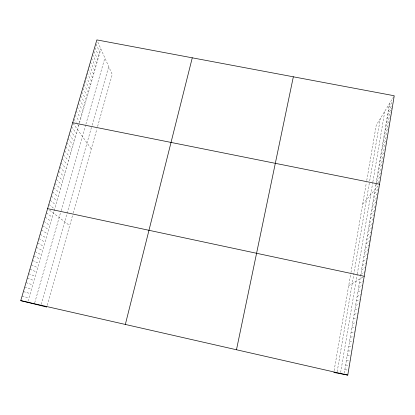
<?xml version="1.0" encoding="UTF-8"?>
<svg xmlns="http://www.w3.org/2000/svg" width="415" height="415" viewBox="0 0 415 415"><rect width="100%" height="100%" fill="white"/><g stroke="black" fill="none" stroke-linecap="round" stroke-linejoin="round"><path stroke-width="0.31" stroke-dasharray="2.08 1.56" d="M344.232 373.215L375.917 184.348M376.016 183.772L389.472 103.579M340.622 372.566L357.201 274.543M357.299 273.936L372.686 182.974M372.872 181.863L384.83 111.178M337.172 371.788L369.511 182.029M369.724 180.774L380.327 118.54M334.117 370.616L350.737 273.75M350.934 272.619L366.341 182.808M366.761 180.385L376.218 125.273L393.934 96.28M47.227 305.336L72.843 214.389M73.19 213.144L96.954 128.769M97.598 126.487L112.237 74.487L97.11 40.468M41.184 304.418L91.741 126.362M92.073 125.185L108.72 66.571M34.725 302.779L60.943 211.282M61.104 210.716L85.542 125.418M85.889 124.204L104.876 57.929M27.992 301.243L53.971 211.396M54.142 210.81L100.918 49.032M388.834 107.366L392.242 101.851M388.201 111.158L391.594 105.726M387.563 114.965L391.962 107.999M386.92 118.783L391.314 111.92M386.277 122.612L390.655 115.847M385.634 126.451L388.995 121.325M384.985 130.305L389.343 123.748M384.337 134.169L388.658 127.753M383.688 138.045L386.915 133.308M383.035 141.93L387.33 135.721M382.381 145.831L386.661 139.725M381.727 149.742L385.992 143.746M381.069 153.664L384.259 149.244M380.41 157.601L384.622 151.854M379.746 161.549L383.942 155.91M379.082 165.512L383.647 159.474M378.413 169.481L382.589 164.06M377.743 173.465L381.909 168.153M377.074 177.464L381.598 171.784M376.4 181.474L380.534 176.375M375.725 185.495L377.365 183.518M377.769 183.025L380.223 180.058M362.669 204.216L379.533 184.213M374.361 193.644L378.418 188.924M373.666 197.773L378.117 192.705M372.971 201.913L377.406 196.975M372.276 206.068L376.296 201.695M371.575 210.239L375.98 205.55M370.875 214.42L374.823 210.317M370.17 218.612L374.543 214.187M369.464 222.819L373.822 218.523M368.759 227.041L372.665 223.296M368.048 231.274L372.369 227.244M367.332 235.528L371.166 232.058M366.616 239.787L370.911 236.021M365.9 244.067L370.175 240.435M365.179 248.357L369.438 244.86M364.458 252.657L368.702 249.301M363.732 256.978L367.96 253.757M363.006 261.31L367.218 258.229M362.279 265.657L366.471 262.716M361.548 270.015L365.719 267.213M360.811 274.388L364.967 271.732M348.688 285.702L364.214 276.265M359.338 283.18L363.457 280.81M358.596 287.6L362.7 285.375M357.849 292.036L361.937 289.95M357.108 296.481L361.175 294.546M356.355 300.942L360.407 299.153M355.608 305.419L359.634 303.78M354.851 309.912L358.866 308.418M354.099 314.414L358.088 313.076M353.336 318.938L357.31 317.75M352.579 323.472L356.532 322.439M351.811 328.026L355.748 327.144M351.049 332.591L354.965 331.865M350.276 337.172L354.177 336.601M349.508 341.773L353.383 341.358M348.735 346.385L352.589 346.126M347.957 351.012L351.796 350.914M347.179 355.655L350.991 355.717M346.395 360.319L350.193 360.536M345.612 364.993L349.389 365.376M344.824 369.682L348.579 370.232M22.073 296.103L28.941 297.954M23.39 291.589L30.207 293.581M24.703 287.092L31.467 289.229M26.01 282.615L32.723 284.887M27.312 278.149L33.973 280.556M28.614 273.693L35.218 276.245M29.906 269.257L36.463 271.944M31.198 264.832L37.703 267.654M32.484 260.428L38.937 263.385M33.765 256.034L40.172 259.126M35.047 251.656L41.396 254.877M36.318 247.288L42.62 250.644M37.589 242.941L43.84 246.427M38.854 238.604L45.059 242.22M40.115 234.283L46.267 238.028M41.376 229.977L47.476 233.853M42.626 225.682L48.68 229.687M43.876 221.403L49.883 225.532M45.121 217.138L51.081 221.392M46.361 212.885L52.274 217.268M49.551 210.151L69.678 225.62M48.83 204.424L54.645 209.056M50.059 200.212L55.828 204.969M51.284 196.015L57.005 200.891M52.508 191.829L58.183 196.829M53.727 187.663L59.355 192.778M54.936 183.503L60.523 188.742M56.15 179.363L61.685 184.716M57.353 175.229L62.847 180.707M58.556 171.115L63.998 176.707M59.755 167.012L65.155 172.718M60.948 162.919L66.301 168.744M62.136 158.841L67.448 164.781M63.324 154.774L68.589 160.833M64.507 150.723L69.73 156.896M65.684 146.687L70.866 152.969M66.862 142.656L71.997 149.052M68.034 138.646L73.123 145.151M69.201 134.642L74.249 141.261M70.363 130.652L75.369 137.381M71.525 126.679L76.49 133.516M73.035 123.214L91.269 148.944M73.818 118.83L76.256 122.352M77.652 124.37L78.694 125.88M74.949 114.955L79.789 122.114M76.075 111.09L80.873 118.353M77.2 107.241L81.957 114.607M78.321 103.402L83.036 110.872M79.436 99.579L84.115 107.148M80.552 95.761L85.184 103.439M81.662 91.959L86.258 99.735M82.767 88.167L87.326 96.047M83.872 84.385L88.39 92.363M84.971 80.614L89.448 88.696M86.066 76.858L90.506 85.034M87.16 73.113L91.559 81.387M88.25 69.378L92.612 77.75M89.339 65.653L93.66 74.124M90.423 61.939L94.708 70.508M91.502 58.24L95.751 66.903M92.576 54.547L96.788 63.308M93.915 51.424L97.826 59.724M94.983 47.761L98.858 56.15M96.047 44.109L99.891 52.586"/><path stroke-width="0.62" d="M333.805 372.442L347.77 375.103L394.25 95.761L96.856 39.897L20.75 300.631L46.75 307.048M236.477 349.757L293.343 76.806M125.34 324.447L192.27 57.82M72.682 122.716L379.533 184.213M47.601 208.646L364.214 276.265M20.75 300.631L347.77 375.103"/></g></svg>
